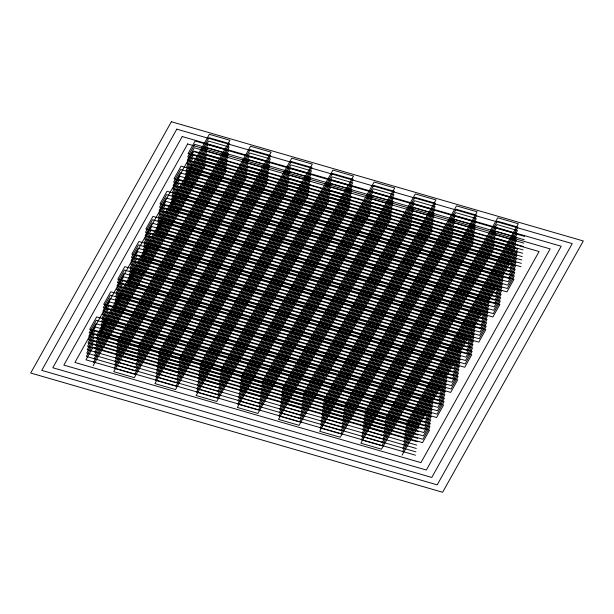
<?xml version="1.0" encoding="UTF-8"?>
<svg xmlns="http://www.w3.org/2000/svg" width="614" height="614" viewBox="0 0 614 614"><rect width="100%" height="100%" fill="white"/><g stroke="black" fill="none" stroke-linecap="round" stroke-linejoin="round"><path stroke-width="0.92" d="M96.82 335.351L209.359 134.32L229.958 140.284L117.42 341.315L138.02 347.278L250.558 146.247L271.15 152.203L158.612 353.242L179.211 359.205L291.75 158.166L312.342 164.13L199.803 365.161L220.403 371.125L332.942 170.093L353.534 176.057L240.995 377.088L261.595 383.052L374.133 182.013L394.725 187.976L282.187 389.015L302.786 394.971L415.325 193.94L435.925 199.903L323.386 400.934L343.978 406.898L456.517 205.867L477.116 211.83L364.578 412.861L385.17 418.825L497.708 217.786L518.308 223.749L405.77 424.781M96.413 338.728L208.952 137.697L229.552 143.653L117.013 344.692L137.605 350.648L250.144 149.616L270.743 155.58L158.205 356.611L178.797 362.575L291.335 161.543L311.935 167.507L199.397 368.538L219.996 374.502L332.535 173.463L353.127 179.426L240.588 380.457L261.188 386.421L373.726 185.39L394.318 191.353L281.78 392.384L302.38 398.348L414.918 197.317L435.51 203.272L322.972 404.311L343.571 410.267L456.11 209.236L476.71 215.199L364.171 416.231L384.763 422.194L497.302 221.163L517.901 227.126L405.363 428.158M96.007 342.098L208.545 141.066L229.145 147.03L116.606 348.061L137.198 354.025L249.737 152.993L270.337 158.949L157.798 359.988L178.39 365.944L290.929 164.913L311.528 170.876L198.99 371.907L219.582 377.871L332.12 176.84L352.72 182.803L240.181 383.834L260.781 389.798L373.32 188.759L393.912 194.722L281.373 395.761L301.973 401.717L414.511 200.686L435.103 206.649L322.565 407.681L343.165 413.644L455.703 212.613L476.295 218.569L363.757 419.608L384.356 425.571L496.895 224.532L517.487 230.496L404.948 431.527M95.6 345.475L208.138 144.436L228.73 150.399L116.192 351.438L136.792 357.394L249.33 156.363L269.93 162.326L157.391 363.358L177.983 369.321L290.522 168.29L311.121 174.253L198.583 375.284L219.175 381.248L331.713 180.209L352.313 186.172L239.775 387.204L260.367 393.167L372.905 192.136L393.505 198.099L280.966 399.131L301.558 405.094L414.097 204.063L434.697 210.019L322.158 411.058L342.758 417.013L455.296 215.982L475.888 221.946L363.35 422.977L383.95 428.94L496.488 227.909L517.08 233.873L404.542 434.904M95.193 348.844L207.732 147.813L228.324 153.776L115.785 354.808L136.385 360.771L248.923 159.74L269.515 165.696L156.977 366.735L177.576 372.69L290.115 171.659L310.707 177.623L198.168 378.654L218.768 384.617L331.307 183.586L351.906 189.549L239.368 390.581L259.96 396.544L372.498 195.505L393.098 201.469L280.56 402.5L301.152 408.464L413.69 207.432L434.29 213.396L321.751 414.427L342.343 420.39L454.882 219.359L475.482 225.315L362.943 426.354L383.543 432.317L496.081 231.278L516.673 237.242L404.135 438.273M94.779 352.221L207.317 151.182L227.917 157.146L115.378 358.185L135.978 364.14L248.517 163.109L269.109 169.073L156.57 370.104L177.17 376.067L289.708 175.036L310.3 180.992L197.762 382.031L218.361 387.994L330.9 186.955L351.492 192.919L238.953 393.95L259.553 399.914L372.092 198.882L392.691 204.846L280.153 405.877L300.745 411.841L413.283 210.809L433.883 216.765L321.345 417.804L341.937 423.76L454.475 222.728L475.075 228.692L362.536 429.723L383.128 435.687L495.667 234.655L516.267 240.619L403.728 441.65M94.372 355.59L206.91 154.559L227.51 160.523L114.972 361.554L135.564 367.517L248.102 166.486L268.702 172.442L156.163 373.481L176.763 379.437L289.301 178.405L309.893 184.369L197.355 385.4L217.955 391.364L330.493 190.332L351.085 196.296L238.547 397.327L259.146 403.291L371.685 202.252L392.277 208.215L279.738 409.246L300.338 415.21L412.877 214.179L433.469 220.142L320.93 421.173L341.53 427.137L454.068 226.106L474.668 232.061L362.13 433.1L382.722 439.056L495.26 238.025L515.86 243.988L403.321 445.02M93.965 358.967L206.504 157.928L227.103 163.892L114.565 364.923L135.157 370.887L247.695 169.855L268.295 175.819L155.756 376.85L176.348 382.814L288.887 181.782L309.487 187.738L196.948 388.777L217.54 394.741L330.079 193.702L350.678 199.665L238.14 400.696L258.74 406.66L371.278 205.629L391.87 211.592L279.332 412.623L299.931 418.587L412.47 217.548L433.062 223.511L320.523 424.55L341.123 430.506L453.662 229.475L474.254 235.438L361.715 436.47L382.315 442.433L494.853 241.402L515.453 247.358L402.914 448.397M93.558 362.337L206.097 161.305L226.689 167.269L114.15 368.3L134.75 374.264L247.288 173.232L267.888 179.188L155.35 380.227L175.942 386.183L288.48 185.152L309.08 191.115L196.541 392.146L217.133 398.11L329.672 197.079L350.272 203.042L237.733 404.073L258.325 410.037L370.864 208.998L391.463 214.961L278.925 415.993L299.525 421.956L412.063 220.925L432.655 226.888L320.117 427.92L340.716 433.883L453.255 232.852L473.847 238.808L361.308 439.847L381.908 445.802L494.447 244.771L515.039 250.735L402.5 451.766M93.151 365.714L205.69 164.675L226.282 170.638L113.743 371.67L134.343 377.633L246.882 176.602L267.474 182.565L154.935 383.596L175.535 389.56L288.073 188.529L308.673 194.484L196.135 395.523L216.727 401.479L329.265 200.448L349.865 206.411L237.326 407.443L257.918 413.406L370.457 212.375L391.057 218.338L278.518 419.37L299.11 425.333L411.649 224.294L432.248 230.258L319.71 431.297L340.309 437.252L452.84 236.221L473.44 242.185L360.902 443.216L381.501 449.179L494.04 248.148L514.632 254.104M402.093 455.143L517.648 248.954L188.107 153.561L195.137 140.997L524.678 236.39M524.272 239.759L194.73 144.367L187.7 156.931L517.241 252.323L510.203 264.887L180.662 169.495L173.632 182.059L503.173 277.451L496.135 290.015L166.594 194.623L159.563 207.194L489.105 302.579L482.067 315.151L152.525 219.758L145.495 232.322L475.036 327.715L468.006 340.279L138.465 244.886L131.427 257.45L460.968 352.843L453.938 365.407L124.396 270.014L117.358 282.578L446.9 377.971L439.87 390.535L110.328 295.142L103.29 307.706L432.832 403.099L425.801 415.663L96.26 320.27L89.222 332.834L418.763 428.227M523.865 243.136L194.323 147.744L187.285 160.308L516.827 255.7L509.797 268.264L180.255 172.872L173.225 185.436L502.766 280.828L495.728 293.392L166.187 198L159.156 210.564L488.698 305.956L481.66 318.52L152.118 223.128L145.088 235.692L474.63 331.084L467.592 343.648L138.05 248.256L131.02 260.82L460.561 356.212L453.523 368.776L123.982 273.383L116.952 285.947L446.493 381.34L439.463 393.904L109.921 298.519L102.883 311.083L432.425 406.476L425.395 419.04L95.853 323.647L88.815 336.211L418.357 431.604M523.458 246.506L193.917 151.113L186.879 163.677L516.42 259.07L509.39 271.634L179.848 176.241L172.81 188.805L502.352 284.198L495.321 296.762L165.78 201.369L158.742 213.941L488.284 309.326L481.253 321.889L151.712 226.505L144.681 239.069L474.223 334.461L467.185 347.025L137.643 251.633L130.613 264.197L460.155 359.589L453.117 372.153L123.575 276.76L116.545 289.324L446.086 384.717L439.048 397.281L109.507 301.888L102.477 314.452L432.018 409.845L424.988 422.409L95.446 327.016L88.408 339.58L417.95 434.973M523.044 249.875L193.502 154.49L186.472 167.054L516.013 262.447L508.983 275.011L179.441 179.618L172.404 192.182L501.945 287.575L494.915 300.139L165.373 204.746L158.335 217.31L487.877 312.703L480.846 325.267L151.305 229.874L144.267 242.438L473.808 337.83L466.778 350.394L137.237 255.002L130.206 267.566L459.748 362.958L452.71 375.522L123.168 280.13L116.138 292.694L445.68 388.086L438.642 400.65L109.1 305.265L102.07 317.829L431.611 413.222L424.573 425.786L95.032 330.393L88.002 342.957L417.543 438.35M522.637 253.252L193.095 157.859L186.065 170.423L515.606 265.816L508.569 278.38L179.027 182.987L171.997 195.551L501.538 290.944L494.508 303.508L164.966 208.115L157.928 220.679L487.47 316.072L480.44 328.636L150.898 233.251L143.86 245.815L473.402 341.207L466.371 353.771L136.83 258.379L129.792 270.943L459.333 366.335L452.303 378.899L122.762 283.507L115.724 296.071L445.265 391.463L438.235 404.027L108.693 308.635L101.663 321.199L431.205 416.591L424.167 429.155L94.625 333.763L87.595 346.327L417.136 441.719M522.23 256.621L192.689 161.236L185.658 173.8L515.2 269.193L508.162 281.757L178.62 186.364L171.59 198.928L501.131 294.321L494.093 306.885L164.552 211.492L157.522 224.056L487.063 319.449L480.025 332.013L150.484 236.62L143.453 249.184L472.995 344.577L465.965 357.141L136.423 261.748L129.385 274.312L458.927 369.705L451.896 382.269L122.355 286.876L115.317 299.44L444.858 394.833L437.828 407.397L108.287 312.012L101.249 324.576L430.79 419.961L423.76 432.532L94.218 337.14L87.188 349.704L416.729 445.096M521.823 259.998L192.282 164.606L185.244 177.17L514.785 272.562L507.755 285.126L178.213 189.734L171.183 202.298L500.725 297.69L493.687 310.254L164.145 214.862L157.115 227.426L486.656 322.818L479.618 335.382L150.077 239.997L143.047 252.561L472.588 347.946L465.55 360.518L136.009 265.125L128.978 277.689L458.52 373.082L451.49 385.646L121.948 290.253L114.91 302.817L444.452 398.21L437.421 410.774L107.88 315.381L100.842 327.945L430.383 423.338L423.353 435.902L93.812 340.509L86.774 353.073L416.315 448.466M521.416 263.368L191.875 167.983L184.837 180.547L514.379 275.932L507.348 288.503L177.807 193.111L170.769 205.675L500.31 301.067L493.28 313.631L163.738 218.239L156.708 230.803L486.25 326.195L479.212 338.759L149.67 243.367L142.64 255.931L472.181 351.323L465.143 363.887L135.602 268.495L128.572 281.058L458.113 376.451L451.075 389.015L121.534 293.622L114.503 306.186L444.045 401.579L437.014 414.143L107.465 318.75L100.435 331.322L429.977 426.707L422.946 439.279L93.405 343.886L86.367 356.45L415.908 451.843M510.61 261.518L181.069 166.125L174.038 178.689L503.58 274.082M521.01 266.745L191.468 171.352L184.43 183.916L513.972 279.309L506.941 291.873L177.4 196.48L170.362 209.044L499.903 304.437L492.873 317.001L163.332 221.608L156.294 234.172L485.835 329.564L478.805 342.128L149.263 246.736L142.225 259.308L471.775 354.692L464.737 367.264L135.195 271.872L128.165 284.435L457.706 379.828L450.668 392.392L121.127 296.999L114.097 309.563L443.638 404.956L436.6 417.52L107.059 322.127L100.028 334.691L429.57 430.084L422.532 442.648L92.99 347.255L85.96 359.819L415.501 455.212M496.542 286.646L167 191.253L159.97 203.817L489.511 299.21M482.481 311.774L152.94 216.381L145.902 228.945L475.443 324.338M468.413 336.902L138.871 241.509L131.833 254.073L461.375 349.466M454.345 362.03L124.803 266.637L117.765 279.209L447.307 374.594M440.276 387.158L110.735 291.773L103.705 304.337L433.246 399.729M426.208 412.293L96.667 316.901L89.636 329.465L419.178 424.857M171.375 121.733L30.7 373.028L442.625 492.267L583.3 240.972L171.375 121.733M176.801 129.147L41.752 370.388L437.199 484.853L572.248 243.612L176.801 129.147M182.22 136.554L52.804 367.748L431.78 477.446L561.196 246.252L182.22 136.554M187.646 143.968L63.856 365.1L426.354 470.032L550.144 248.9L187.646 143.968M193.072 151.374L74.908 362.46L420.928 462.626L539.092 251.54L193.072 151.374"/></g></svg>
